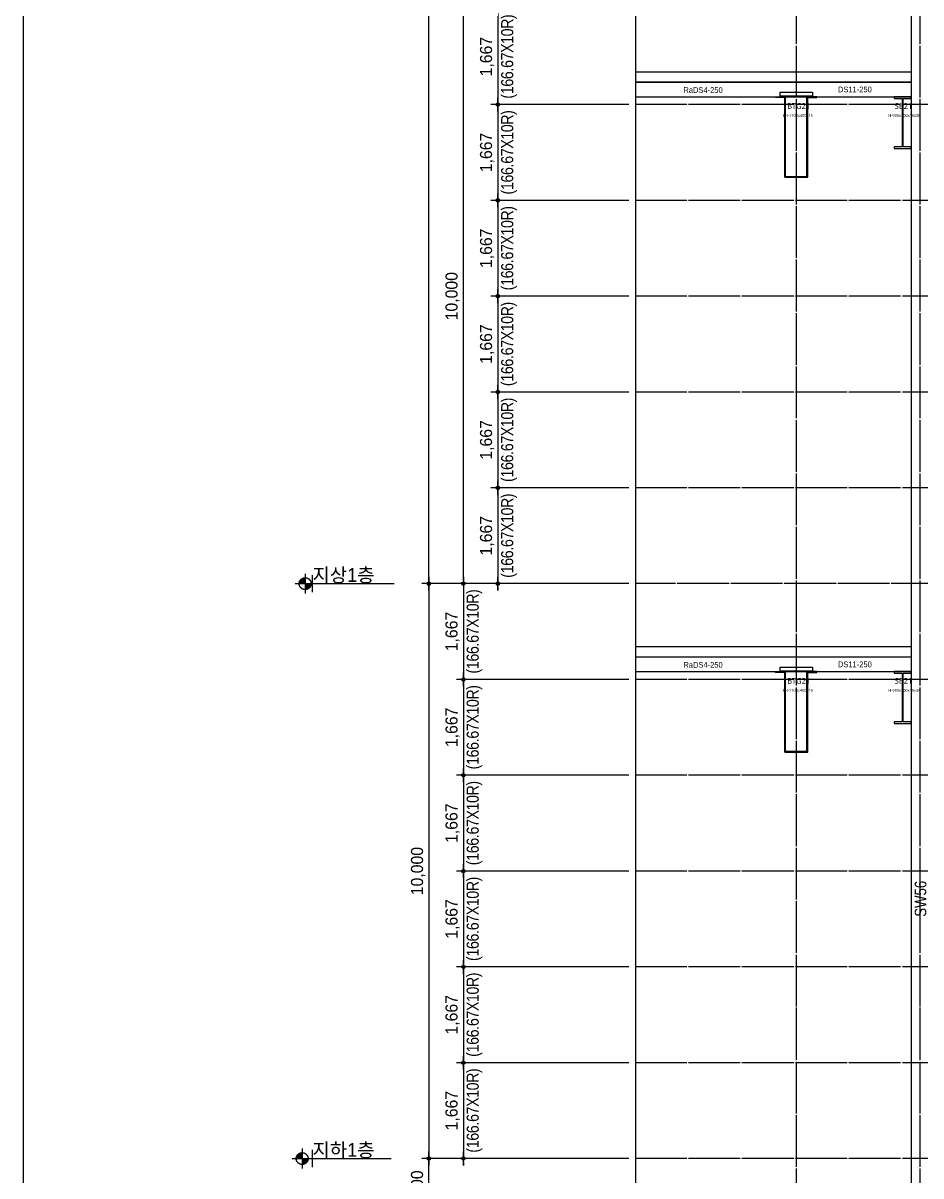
# Model space of a CAD drawing. Header units: millimetres. Extents: x 11948722 to 13111668, y -10771712 to -10232988.
# Drawn here: x 12406366 to 12421978, y -10576251 to -10556197 of the extents above; entities that cross this region are included whole.
import ezdxf
from ezdxf.enums import TextEntityAlignment as Align

# ---------------------------------------------------------------- set-up
doc = ezdxf.new("R2010")
doc.units = ezdxf.units.MM
doc.header["$LTSCALE"] = 150
doc.header["$MEASUREMENT"] = 0
for name, pattern in [('CEN', [6.2, 6, -0.1, 0, -0.1]), ('X_PLAN_1F$0$CEN', [62, 60, -1, 0, -1]), ('Xref-계단단면도$0$CEN', [62, 60, -1, 0, -1])]:
    doc.linetypes.add(name, pattern=pattern)
doc.layers.get('0').update_dxf_attribs({"linetype": 'CONTINUOUS'})
doc.layers.get('Defpoints').update_dxf_attribs({"color": 117, "linetype": 'CONTINUOUS'})
for name, color, linetype in [('0-Besto', 1, 'CONTINUOUS'), ('A-CON', 2, 'CONTINUOUS'), ('A-중심선', 10, 'CEN'), ('CON-C', 2, 'CONTINUOUS'), ('DIM', 7, 'CONTINUOUS'), ('ELE-06', 6, 'CONTINUOUS'), ('ELE-8', 8, 'CONTINUOUS'), ('X_PLAN_1F$0$A-중심선', 1, 'X_PLAN_1F$0$CEN'), ('Xref-계단단면도$0$3 dim0', 7, 'CONTINUOUS'), ('Xref-계단단면도$0$A-TXT-3.0', 3, 'CONTINUOUS'), ('Xref-계단단면도$0$SYM', 7, 'CONTINUOUS'), ('Xref-계단단면도$0$SYM-1', 7, 'CONTINUOUS')]:
    doc.layers.add(name, color=color, linetype=linetype)
doc.styles.add('A.NARROW', font='ARIALN.TTF')
doc.styles.add('Xref-계단단면도$0$나눔고딕 Se', font='')
doc.styles.add('Xref-계단단면도$0$돋움', font='')
doc.styles.add('나눔고딕 Se', font='NanumGothic.ttf')
doc.styles.get('Xref-계단단면도$0$나눔고딕 Se').set_extended_font_data('Dotum')
doc.styles.get('Xref-계단단면도$0$돋움').set_extended_font_data('Dotum')
doc.dimstyles.new('Xref-계단단면도$0$A1-100', dxfattribs={"dimtxt": 3, "dimasz": 1, "dimexe": 2, "dimexo": 2, "dimgap": 1, "dimtad": 1, "dimdec": 0, "dimzin": 12, "dimdsep": 46, "dimlunit": 6, "dimtxsty": 'Xref-계단단면도$0$나눔고딕 Se', "dimblk1": 'Xref-계단단면도$0$DIMDOT', "dimblk2": 'Xref-계단단면도$0$DIMDOT', "dimsah": 1, "dimcen": -1, "dimdle": 2, "dimclrd": 256, "dimclre": 256, "dimclrt": 3, "dimadec": 0, "dimazin": 0, "dimtfac": 1, "dimtdec": 0, "dimtix": 1, "dimtmove": 2, "dimatfit": 3, "dimldrblk": 'Xref-계단단면도$0$DIMDOT', "dimfxl": 1, "dimtvp": 1, "dimtolj": 1, "dimtzin": 12, "dimlwd": -1, "dimlwe": -1, "dimarcsym": 0})

# ---------------------------------------------------------------- blocks, each defined once
blk = doc.blocks.new('Xref-계단단면도$0$DIMDOT')
at = {"color": 0}
blk.add_line((-2, 0), (2, 0), dxfattribs=at)
for radius in [0.5, 0.25]:
    blk.add_circle((0, 0), radius, dxfattribs=at)
blk = doc.blocks.new('*D389')
at = {"layer": 'Defpoints', "color": 0, "ltscale": 1200}
for p in [(12413421, -10531448), (12417021, -10531448), (12417021, -10565948)]:
    blk.add_point(p, dxfattribs=at)
at = {"layer": 'Xref-계단단면도$0$3 dim0'}
for p, q in [((12416901, -10531448), (12413301, -10531448)), ((12413421, -10565888), (12413421, -10531508)), ((12416901, -10565948), (12413301, -10565948))]:
    blk.add_line(p, q, dxfattribs=at)
at = {"layer": 'Xref-계단단면도$0$3 dim0', "ltscale": 1200, "xscale": 60, "yscale": 60, "zscale": 60}
for p, rotation in [((12413421, -10531448), 90), ((12413421, -10565948), 270)]:
    blk.add_blockref('Xref-계단단면도$0$DIMDOT', p, dxfattribs=dict(at, rotation=rotation))
at = {"layer": 'Xref-계단단면도$0$3 dim0', "color": 3, "ltscale": 1200, "insert": (12413235, -10548698), "char_height": 210, "attachment_point": 5, "rotation": 90, "style": 'Xref-계단단면도$0$나눔고딕 Se'}
blk.add_mtext('\\A1;34,500', dxfattribs=at)
blk = doc.blocks.new('*D390')
at = {"layer": 'Defpoints', "color": 0, "ltscale": 1200}
for p in [(12417021, -10565948), (12413421, -10575948), (12417021, -10575948)]:
    blk.add_point(p, dxfattribs=at)
at = {"layer": 'Xref-계단단면도$0$3 dim0'}
for p, q in [((12416901, -10565948), (12413301, -10565948)), ((12413421, -10566008), (12413421, -10575888)), ((12416901, -10575948), (12413301, -10575948))]:
    blk.add_line(p, q, dxfattribs=at)
at = {"layer": 'Xref-계단단면도$0$3 dim0', "ltscale": 1200, "xscale": 60, "yscale": 60, "zscale": 60}
for p, rotation in [((12413421, -10565948), 90), ((12413421, -10575948), 270)]:
    blk.add_blockref('Xref-계단단면도$0$DIMDOT', p, dxfattribs=dict(at, rotation=rotation))
at = {"layer": 'Xref-계단단면도$0$3 dim0', "color": 3, "ltscale": 1200, "insert": (12413235, -10570948), "char_height": 210, "attachment_point": 5, "rotation": 90, "style": 'Xref-계단단면도$0$나눔고딕 Se'}
blk.add_mtext('\\A1;10,000', dxfattribs=at)
blk = doc.blocks.new('*D380')
at = {"layer": 'Defpoints', "color": 0, "ltscale": 1200}
for p in [(12417021, -10560948), (12414621, -10562615), (12417021, -10562615)]:
    blk.add_point(p, dxfattribs=at)
at = {"layer": 'Xref-계단단면도$0$3 dim0'}
for p, q in [((12416901, -10560948), (12414501, -10560948)), ((12414621, -10560888), (12414621, -10560828)), ((12414621, -10560948), (12414621, -10562615)), ((12416901, -10562615), (12414501, -10562615)), ((12414621, -10562675), (12414621, -10562735))]:
    blk.add_line(p, q, dxfattribs=at)
at = {"layer": 'Xref-계단단면도$0$3 dim0', "ltscale": 1200, "xscale": 60, "yscale": 60, "zscale": 60}
for p, rotation in [((12414621, -10560948), 270), ((12414621, -10562615), 90)]:
    blk.add_blockref('Xref-계단단면도$0$DIMDOT', p, dxfattribs=dict(at, rotation=rotation))
at = {"layer": 'Xref-계단단면도$0$3 dim0', "color": 3, "ltscale": 1200, "char_height": 210, "attachment_point": 5, "rotation": 90, "style": 'Xref-계단단면도$0$나눔고딕 Se'}
for s, insert in [('\\W0.9;\\T0.95;(166.67X10R)', (12414815, -10561781)), ('\\A1;1,667', (12414435, -10561781))]:
    blk.add_mtext(s, dxfattribs=dict(at, insert=insert))
blk = doc.blocks.new('*D368')
at = {"layer": 'Defpoints', "color": 0, "ltscale": 1200}
for p in [(12414021, -10555948), (12417021, -10555948), (12417021, -10565948)]:
    blk.add_point(p, dxfattribs=at)
at = {"layer": 'Xref-계단단면도$0$3 dim0'}
for p, q in [((12416901, -10555948), (12413901, -10555948)), ((12414021, -10565888), (12414021, -10556008)), ((12416901, -10565948), (12413901, -10565948))]:
    blk.add_line(p, q, dxfattribs=at)
at = {"layer": 'Xref-계단단면도$0$3 dim0', "ltscale": 1200, "xscale": 60, "yscale": 60, "zscale": 60}
for p, rotation in [((12414021, -10555948), 90), ((12414021, -10565948), 270)]:
    blk.add_blockref('Xref-계단단면도$0$DIMDOT', p, dxfattribs=dict(at, rotation=rotation))
at = {"layer": 'Xref-계단단면도$0$3 dim0', "color": 3, "ltscale": 1200, "insert": (12413835, -10560948), "char_height": 210, "attachment_point": 5, "rotation": 90, "style": 'Xref-계단단면도$0$나눔고딕 Se'}
blk.add_mtext('\\A1;10,000', dxfattribs=at)
blk = doc.blocks.new('*D377')
at = {"layer": 'Defpoints', "color": 0, "ltscale": 1200}
for p in [(12417021, -10555948), (12414621, -10557615), (12417021, -10557615)]:
    blk.add_point(p, dxfattribs=at)
at = {"layer": 'Xref-계단단면도$0$3 dim0'}
for p, q in [((12416901, -10555948), (12414501, -10555948)), ((12414621, -10555888), (12414621, -10555828)), ((12414621, -10555948), (12414621, -10557615)), ((12416901, -10557615), (12414501, -10557615)), ((12414621, -10557675), (12414621, -10557735))]:
    blk.add_line(p, q, dxfattribs=at)
at = {"layer": 'Xref-계단단면도$0$3 dim0', "ltscale": 1200, "xscale": 60, "yscale": 60, "zscale": 60}
for p, rotation in [((12414621, -10555948), 270), ((12414621, -10557615), 90)]:
    blk.add_blockref('Xref-계단단면도$0$DIMDOT', p, dxfattribs=dict(at, rotation=rotation))
at = {"layer": 'Xref-계단단면도$0$3 dim0', "color": 3, "ltscale": 1200, "char_height": 210, "attachment_point": 5, "rotation": 90, "style": 'Xref-계단단면도$0$나눔고딕 Se'}
for s, insert in [('\\W0.9;\\T0.95;(166.67X10R)', (12414815, -10556781)), ('\\A1;1,667', (12414435, -10556781))]:
    blk.add_mtext(s, dxfattribs=dict(at, insert=insert))
blk = doc.blocks.new('*D378')
at = {"layer": 'Defpoints', "color": 0, "ltscale": 1200}
for p in [(12417021, -10557615), (12414621, -10559281), (12417021, -10559281)]:
    blk.add_point(p, dxfattribs=at)
at = {"layer": 'Xref-계단단면도$0$3 dim0'}
for p, q in [((12414621, -10557555), (12414621, -10557495)), ((12416901, -10557615), (12414501, -10557615)), ((12414621, -10557615), (12414621, -10559281)), ((12416901, -10559281), (12414501, -10559281)), ((12414621, -10559341), (12414621, -10559401))]:
    blk.add_line(p, q, dxfattribs=at)
at = {"layer": 'Xref-계단단면도$0$3 dim0', "ltscale": 1200, "xscale": 60, "yscale": 60, "zscale": 60}
for p, rotation in [((12414621, -10557615), 270), ((12414621, -10559281), 90)]:
    blk.add_blockref('Xref-계단단면도$0$DIMDOT', p, dxfattribs=dict(at, rotation=rotation))
at = {"layer": 'Xref-계단단면도$0$3 dim0', "color": 3, "ltscale": 1200, "char_height": 210, "attachment_point": 5, "rotation": 90, "style": 'Xref-계단단면도$0$나눔고딕 Se'}
for s, insert in [('\\W0.9;\\T0.95;(166.67X10R)', (12414815, -10558448)), ('\\A1;1,667', (12414435, -10558448))]:
    blk.add_mtext(s, dxfattribs=dict(at, insert=insert))
blk = doc.blocks.new('*D379')
at = {"layer": 'Defpoints', "color": 0, "ltscale": 1200}
for p in [(12417021, -10559281), (12414621, -10560948), (12417021, -10560948)]:
    blk.add_point(p, dxfattribs=at)
at = {"layer": 'Xref-계단단면도$0$3 dim0'}
for p, q in [((12414621, -10559221), (12414621, -10559161)), ((12416901, -10559281), (12414501, -10559281)), ((12414621, -10559281), (12414621, -10560948)), ((12416901, -10560948), (12414501, -10560948)), ((12414621, -10561008), (12414621, -10561068))]:
    blk.add_line(p, q, dxfattribs=at)
at = {"layer": 'Xref-계단단면도$0$3 dim0', "ltscale": 1200, "xscale": 60, "yscale": 60, "zscale": 60}
for p, rotation in [((12414621, -10559281), 270), ((12414621, -10560948), 90)]:
    blk.add_blockref('Xref-계단단면도$0$DIMDOT', p, dxfattribs=dict(at, rotation=rotation))
at = {"layer": 'Xref-계단단면도$0$3 dim0', "color": 3, "ltscale": 1200, "char_height": 210, "attachment_point": 5, "rotation": 90, "style": 'Xref-계단단면도$0$나눔고딕 Se'}
for s, insert in [('\\W0.9;\\T0.95;(166.67X10R)', (12414815, -10560115)), ('\\A1;1,667', (12414435, -10560115))]:
    blk.add_mtext(s, dxfattribs=dict(at, insert=insert))
blk = doc.blocks.new('*D381')
at = {"layer": 'Defpoints', "color": 0, "ltscale": 1200}
for p in [(12417021, -10562615), (12414621, -10564281), (12417021, -10564281)]:
    blk.add_point(p, dxfattribs=at)
at = {"layer": 'Xref-계단단면도$0$3 dim0'}
for p, q in [((12414621, -10562555), (12414621, -10562495)), ((12416901, -10562615), (12414501, -10562615)), ((12414621, -10562615), (12414621, -10564281)), ((12416901, -10564281), (12414501, -10564281)), ((12414621, -10564341), (12414621, -10564401))]:
    blk.add_line(p, q, dxfattribs=at)
at = {"layer": 'Xref-계단단면도$0$3 dim0', "ltscale": 1200, "xscale": 60, "yscale": 60, "zscale": 60}
for p, rotation in [((12414621, -10562615), 270), ((12414621, -10564281), 90)]:
    blk.add_blockref('Xref-계단단면도$0$DIMDOT', p, dxfattribs=dict(at, rotation=rotation))
at = {"layer": 'Xref-계단단면도$0$3 dim0', "color": 3, "ltscale": 1200, "char_height": 210, "attachment_point": 5, "rotation": 90, "style": 'Xref-계단단면도$0$나눔고딕 Se'}
for s, insert in [('\\W0.9;\\T0.95;(166.67X10R)', (12414815, -10563448)), ('\\A1;1,667', (12414435, -10563448))]:
    blk.add_mtext(s, dxfattribs=dict(at, insert=insert))
blk = doc.blocks.new('*D382')
at = {"layer": 'Defpoints', "color": 0, "ltscale": 1200}
for p in [(12417021, -10564281), (12414621, -10565948), (12417021, -10565948)]:
    blk.add_point(p, dxfattribs=at)
at = {"layer": 'Xref-계단단면도$0$3 dim0'}
for p, q in [((12414621, -10564221), (12414621, -10564161)), ((12416901, -10564281), (12414501, -10564281)), ((12414621, -10564281), (12414621, -10565948)), ((12416901, -10565948), (12414501, -10565948)), ((12414621, -10566008), (12414621, -10566068))]:
    blk.add_line(p, q, dxfattribs=at)
at = {"layer": 'Xref-계단단면도$0$3 dim0', "ltscale": 1200, "xscale": 60, "yscale": 60, "zscale": 60}
for p, rotation in [((12414621, -10564281), 270), ((12414621, -10565948), 90)]:
    blk.add_blockref('Xref-계단단면도$0$DIMDOT', p, dxfattribs=dict(at, rotation=rotation))
at = {"layer": 'Xref-계단단면도$0$3 dim0', "color": 3, "ltscale": 1200, "char_height": 210, "attachment_point": 5, "rotation": 90, "style": 'Xref-계단단면도$0$나눔고딕 Se'}
for s, insert in [('\\W0.9;\\T0.95;(166.67X10R)', (12414815, -10565115)), ('\\A1;1,667', (12414435, -10565115))]:
    blk.add_mtext(s, dxfattribs=dict(at, insert=insert))
blk = doc.blocks.new('*D383')
at = {"layer": 'Defpoints', "color": 0, "ltscale": 1200}
for p in [(12417021, -10565948), (12414021, -10567615), (12417021, -10567615)]:
    blk.add_point(p, dxfattribs=at)
at = {"layer": 'Xref-계단단면도$0$3 dim0'}
for p, q in [((12416901, -10565948), (12413901, -10565948)), ((12414021, -10565888), (12414021, -10565828)), ((12414021, -10565948), (12414021, -10567615)), ((12416901, -10567615), (12413901, -10567615)), ((12414021, -10567675), (12414021, -10567735))]:
    blk.add_line(p, q, dxfattribs=at)
at = {"layer": 'Xref-계단단면도$0$3 dim0', "ltscale": 1200, "xscale": 60, "yscale": 60, "zscale": 60}
for p, rotation in [((12414021, -10565948), 270), ((12414021, -10567615), 90)]:
    blk.add_blockref('Xref-계단단면도$0$DIMDOT', p, dxfattribs=dict(at, rotation=rotation))
at = {"layer": 'Xref-계단단면도$0$3 dim0', "color": 3, "ltscale": 1200, "char_height": 210, "attachment_point": 5, "rotation": 90, "style": 'Xref-계단단면도$0$나눔고딕 Se'}
for s, insert in [('\\W0.9;\\T0.95;(166.67X10R)', (12414215, -10566781)), ('\\A1;1,667', (12413835, -10566781))]:
    blk.add_mtext(s, dxfattribs=dict(at, insert=insert))
blk = doc.blocks.new('*D384')
at = {"layer": 'Defpoints', "color": 0, "ltscale": 1200}
for p in [(12417021, -10567615), (12414021, -10569281), (12417021, -10569281)]:
    blk.add_point(p, dxfattribs=at)
at = {"layer": 'Xref-계단단면도$0$3 dim0'}
for p, q in [((12416901, -10567615), (12413901, -10567615)), ((12414021, -10567555), (12414021, -10567495)), ((12414021, -10567615), (12414021, -10569281)), ((12416901, -10569281), (12413901, -10569281)), ((12414021, -10569341), (12414021, -10569401))]:
    blk.add_line(p, q, dxfattribs=at)
at = {"layer": 'Xref-계단단면도$0$3 dim0', "ltscale": 1200, "xscale": 60, "yscale": 60, "zscale": 60}
for p, rotation in [((12414021, -10567615), 270), ((12414021, -10569281), 90)]:
    blk.add_blockref('Xref-계단단면도$0$DIMDOT', p, dxfattribs=dict(at, rotation=rotation))
at = {"layer": 'Xref-계단단면도$0$3 dim0', "color": 3, "ltscale": 1200, "char_height": 210, "attachment_point": 5, "rotation": 90, "style": 'Xref-계단단면도$0$나눔고딕 Se'}
for s, insert in [('\\W0.9;\\T0.95;(166.67X10R)', (12414215, -10568448)), ('\\A1;1,667', (12413835, -10568448))]:
    blk.add_mtext(s, dxfattribs=dict(at, insert=insert))
blk = doc.blocks.new('*D385')
at = {"layer": 'Defpoints', "color": 0, "ltscale": 1200}
for p in [(12417021, -10569281), (12414021, -10570948), (12417021, -10570948)]:
    blk.add_point(p, dxfattribs=at)
at = {"layer": 'Xref-계단단면도$0$3 dim0'}
for p, q in [((12414021, -10569221), (12414021, -10569161)), ((12416901, -10569281), (12413901, -10569281)), ((12414021, -10569281), (12414021, -10570948)), ((12416901, -10570948), (12413901, -10570948)), ((12414021, -10571008), (12414021, -10571068))]:
    blk.add_line(p, q, dxfattribs=at)
at = {"layer": 'Xref-계단단면도$0$3 dim0', "ltscale": 1200, "xscale": 60, "yscale": 60, "zscale": 60}
for p, rotation in [((12414021, -10569281), 270), ((12414021, -10570948), 90)]:
    blk.add_blockref('Xref-계단단면도$0$DIMDOT', p, dxfattribs=dict(at, rotation=rotation))
at = {"layer": 'Xref-계단단면도$0$3 dim0', "color": 3, "ltscale": 1200, "char_height": 210, "attachment_point": 5, "rotation": 90, "style": 'Xref-계단단면도$0$나눔고딕 Se'}
for s, insert in [('\\W0.9;\\T0.95;(166.67X10R)', (12414215, -10570115)), ('\\A1;1,667', (12413835, -10570115))]:
    blk.add_mtext(s, dxfattribs=dict(at, insert=insert))
blk = doc.blocks.new('*D386')
at = {"layer": 'Defpoints', "color": 0, "ltscale": 1200}
for p in [(12417021, -10570948), (12414021, -10572615), (12417021, -10572615)]:
    blk.add_point(p, dxfattribs=at)
at = {"layer": 'Xref-계단단면도$0$3 dim0'}
for p, q in [((12414021, -10570888), (12414021, -10570828)), ((12416901, -10570948), (12413901, -10570948)), ((12414021, -10570948), (12414021, -10572615)), ((12416901, -10572615), (12413901, -10572615)), ((12414021, -10572675), (12414021, -10572735))]:
    blk.add_line(p, q, dxfattribs=at)
at = {"layer": 'Xref-계단단면도$0$3 dim0', "ltscale": 1200, "xscale": 60, "yscale": 60, "zscale": 60}
for p, rotation in [((12414021, -10570948), 270), ((12414021, -10572615), 90)]:
    blk.add_blockref('Xref-계단단면도$0$DIMDOT', p, dxfattribs=dict(at, rotation=rotation))
at = {"layer": 'Xref-계단단면도$0$3 dim0', "color": 3, "ltscale": 1200, "char_height": 210, "attachment_point": 5, "rotation": 90, "style": 'Xref-계단단면도$0$나눔고딕 Se'}
for s, insert in [('\\W0.9;\\T0.95;(166.67X10R)', (12414215, -10571781)), ('\\A1;1,667', (12413835, -10571781))]:
    blk.add_mtext(s, dxfattribs=dict(at, insert=insert))
blk = doc.blocks.new('*D387')
at = {"layer": 'Defpoints', "color": 0, "ltscale": 1200}
for p in [(12417021, -10572615), (12414021, -10574281), (12417021, -10574281)]:
    blk.add_point(p, dxfattribs=at)
at = {"layer": 'Xref-계단단면도$0$3 dim0'}
for p, q in [((12416901, -10572615), (12413901, -10572615)), ((12414021, -10572555), (12414021, -10572495)), ((12414021, -10572615), (12414021, -10574281)), ((12416901, -10574281), (12413901, -10574281)), ((12414021, -10574341), (12414021, -10574401))]:
    blk.add_line(p, q, dxfattribs=at)
at = {"layer": 'Xref-계단단면도$0$3 dim0', "ltscale": 1200, "xscale": 60, "yscale": 60, "zscale": 60}
for p, rotation in [((12414021, -10572615), 270), ((12414021, -10574281), 90)]:
    blk.add_blockref('Xref-계단단면도$0$DIMDOT', p, dxfattribs=dict(at, rotation=rotation))
at = {"layer": 'Xref-계단단면도$0$3 dim0', "color": 3, "ltscale": 1200, "char_height": 210, "attachment_point": 5, "rotation": 90, "style": 'Xref-계단단면도$0$나눔고딕 Se'}
for s, insert in [('\\W0.9;\\T0.95;(166.67X10R)', (12414215, -10573448)), ('\\A1;1,667', (12413835, -10573448))]:
    blk.add_mtext(s, dxfattribs=dict(at, insert=insert))
blk = doc.blocks.new('*D388')
at = {"layer": 'Defpoints', "color": 0, "ltscale": 1200}
for p in [(12417021, -10574281), (12414021, -10575948), (12417021, -10575948)]:
    blk.add_point(p, dxfattribs=at)
at = {"layer": 'Xref-계단단면도$0$3 dim0'}
for p, q in [((12414021, -10574221), (12414021, -10574161)), ((12416901, -10574281), (12413901, -10574281)), ((12414021, -10574281), (12414021, -10575948)), ((12416901, -10575948), (12413901, -10575948)), ((12414021, -10576008), (12414021, -10576068))]:
    blk.add_line(p, q, dxfattribs=at)
at = {"layer": 'Xref-계단단면도$0$3 dim0', "ltscale": 1200, "xscale": 60, "yscale": 60, "zscale": 60}
for p, rotation in [((12414021, -10574281), 270), ((12414021, -10575948), 90)]:
    blk.add_blockref('Xref-계단단면도$0$DIMDOT', p, dxfattribs=dict(at, rotation=rotation))
at = {"layer": 'Xref-계단단면도$0$3 dim0', "color": 3, "ltscale": 1200, "char_height": 210, "attachment_point": 5, "rotation": 90, "style": 'Xref-계단단면도$0$나눔고딕 Se'}
for s, insert in [('\\W0.9;\\T0.95;(166.67X10R)', (12414215, -10575115)), ('\\A1;1,667', (12413835, -10575115))]:
    blk.add_mtext(s, dxfattribs=dict(at, insert=insert))
blk = doc.blocks.new('A$C62D91658')
at = {"layer": '0-Besto', "color": 2}
for p, q in [((-359, -25), (-359, -10)), ((-200, -25), (-359, -25)), ((-200, -1410), (-200, -25)), ((-185, -1395), (-185, -10)), ((185, -1395), (185, -10)), ((200, -1410), (200, -25)), ((200, -25), (359, -25)), ((359, -25), (359, -10)), ((-185, -1395), (185, -1395)), ((-200, -1410), (200, -1410))]:
    blk.add_line(p, q, dxfattribs=at)
at = {"layer": '0-Besto'}
for p, q in [((-359, -10), (-188, -10)), ((-159, -10), (-279, -10)), ((159, -10), (279, -10)), ((359, -10), (188, -10))]:
    blk.add_line(p, q, dxfattribs=at)
at = {"layer": 'DIM', "color": 2}
for p, q in [((-279, -10), (-279, 70)), ((-279, 70), (279, 70)), ((279, 0), (-279, 0)), ((279, 70), (279, -10)), ((279, -10), (-279, -10))]:
    blk.add_line(p, q, dxfattribs=at)
at = {"layer": 'Defpoints', "style": '나눔고딕 Se'}
for s, height, p in [('BTG21', 100, (242, -171)), ('BH-1100x400x15', 50, (287, -335))]:
    blk.add_text(s, height=height, dxfattribs=at).set_placement(p, align=Align.MIDDLE_RIGHT)
blk = doc.blocks.new('A$C631E516C')
at = {"layer": 'A-CON', "ltscale": 3}
blk.add_lwpolyline([(-150, 0), (-150, -28), (-8, -28), (-8, -872), (-150, -872), (-150, -900), (150, -900), (150, -872), (8, -872), (8, -28), (150, -28), (150, 0), (-150, 0)], close=True, dxfattribs=at)
at = {"layer": 'Defpoints', "style": '나눔고딕 Se'}
for s, height, p in [('SB21', 100, (167, -162)), ('H-900x300x16x28', 50, (308, -326))]:
    blk.add_text(s, height=height, dxfattribs=at).set_placement(p, align=Align.MIDDLE_RIGHT)
blk = doc.blocks.new('*D1309')
at = {"layer": 'Defpoints', "color": 0, "ltscale": 1200}
for p in [(12413421, -10575948), (12417021, -10575948), (12417021, -10577048)]:
    blk.add_point(p, dxfattribs=at)
at = {"layer": 'Xref-계단단면도$0$3 dim0'}
for p, q in [((12416901, -10575948), (12413301, -10575948)), ((12413421, -10576988), (12413421, -10576008)), ((12416901, -10577048), (12413301, -10577048))]:
    blk.add_line(p, q, dxfattribs=at)
at = {"layer": 'Xref-계단단면도$0$3 dim0', "ltscale": 1200, "xscale": 60, "yscale": 60, "zscale": 60}
for p, rotation in [((12413421, -10575948), 90), ((12413421, -10577048), 270)]:
    blk.add_blockref('Xref-계단단면도$0$DIMDOT', p, dxfattribs=dict(at, rotation=rotation))
at = {"layer": 'Xref-계단단면도$0$3 dim0', "color": 3, "ltscale": 1200, "insert": (12413235, -10576498), "char_height": 210, "attachment_point": 5, "rotation": 90, "style": 'Xref-계단단면도$0$나눔고딕 Se'}
blk.add_mtext('\\A1;1,100', dxfattribs=at)

msp = doc.modelspace()

# ---------------------------------------------------------------- hatches: boundary and pattern name
at = {"layer": 'Xref-계단단면도$0$SYM', "linetype": 'Xref-계단단면도$0$CEN'}
h = msp.add_hatch(color=7, dxfattribs=at)
h.paths.add_polyline_path([(12411373.9, -10565948.2), (12411270.7, -10565948.2), (12411270.7, -10566051.4, 0.4142136)])
h.paths.add_polyline_path([(12411270.7, -10565844.9, 0.4142136), (12411167.5, -10565948.2), (12411270.7, -10565948.2)])
h = msp.add_hatch(color=7, dxfattribs=at)
h.paths.add_polyline_path([(12411321.9, -10575948.2), (12411218.6, -10575948.2), (12411218.6, -10576051.4, 0.4142136)])
h.paths.add_polyline_path([(12411218.6, -10575844.9, 0.4142136), (12411115.4, -10575948.2), (12411218.6, -10575948.2)])

# ---------------------------------------------------------------- linework, layer by layer
at = {"layer": 'A-중심선'}
for p, q in [((12419810.5, -10530548.2), (12419810.5, -10579256.2)), ((12421960.5, -10530548.2), (12421960.5, -10579256.2)), ((12434646.5, -10557614.8), (12417020.5, -10557614.8)), ((12434646.5, -10559281.5), (12417020.5, -10559281.5)), ((12434646.5, -10560948.2), (12417020.5, -10560948.2)), ((12434646.5, -10562614.8), (12417020.5, -10562614.8)), ((12434646.5, -10564281.5), (12417020.5, -10564281.5)), ((12438173.2, -10565948.2), (12417020.5, -10565948.2)), ((12434646.5, -10567614.8), (12417020.5, -10567614.8)), ((12434646.5, -10569281.5), (12417020.5, -10569281.5)), ((12434646.5, -10570948.2), (12417020.5, -10570948.2)), ((12434646.5, -10572614.8), (12417020.5, -10572614.8)), ((12434646.5, -10574281.5), (12417020.5, -10574281.5)), ((12434646.5, -10575948.2), (12417020.5, -10575948.2))]:
    msp.add_line(p, q, dxfattribs=at)
at = {"layer": 'CON-C', "ltscale": 1200}
msp.add_line((12421810.5, -10536448.2), (12421810.5, -10577228.2), dxfattribs=at)
at = {"layer": 'CON-C', "ltscale": 1200, "flags": 128}
for points in [[(12421810.5, -10557228.2), (12417020.5, -10557228.2)], [(12417020.5, -10557478.2), (12421810.5, -10557478.2)], [(12421810.5, -10567228.2), (12417020.5, -10567228.2)], [(12417020.5, -10567478.2), (12421810.5, -10567478.2)]]:
    msp.add_lwpolyline(points, dxfattribs=at)
at = {"layer": 'Defpoints'}
for p, q in [((12411398.6, -10566098.2), (12411398.6, -10565798.2)), ((12411398.6, -10566098.2), (12411398.6, -10565798.2)), ((12411398.6, -10566098.2), (12411398.6, -10565798.2)), ((12411398.6, -10576098.2), (12411398.6, -10575798.2)), ((12411398.6, -10576098.2), (12411398.6, -10575798.2))]:
    msp.add_line(p, q, dxfattribs=at)
at = {"layer": 'Defpoints', "ltscale": 1200}
for points in [[(12406365.7, -10580484.4), (12447315.7, -10580484.4), (12447315.7, -10525959.4), (12406365.7, -10525959.4)], [(12417020.5, -10530548.2), (12434646.5, -10530548.2), (12434646.5, -10579629.2), (12417020.5, -10579629.2)]]:
    msp.add_lwpolyline(points, close=True, dxfattribs=at)
at = {"layer": 'ELE-06'}
for p, q in [((12421810.5, -10557048.2), (12417020.5, -10557048.2)), ((12421810.5, -10567048.2), (12417020.5, -10567048.2))]:
    msp.add_line(p, q, dxfattribs=at)
at = {"layer": 'ELE-8', "ltscale": 300}
for p, q in [((12417020.5, -10557218.2), (12421810.5, -10557218.2)), ((12417020.5, -10567218.2), (12421810.5, -10567218.2))]:
    msp.add_line(p, q, dxfattribs=at)
at = {"layer": 'Xref-계단단면도$0$SYM', "color": 7, "linetype": 'Xref-계단단면도$0$CEN'}
for p, q in [((12411270.7, -10565776.1), (12411270.7, -10566120.2)), ((12411098.6, -10565948.2), (12411442.7, -10565948.2)), ((12411218.6, -10575776.1), (12411218.6, -10576120.2)), ((12411046.6, -10575948.2), (12411390.7, -10575948.2))]:
    msp.add_line(p, q, dxfattribs=at)
for centre in [(12411270.7, -10565948.2), (12411218.6, -10575948.2)]:
    msp.add_circle(centre, 103.2, dxfattribs=at)
at = {"layer": 'Xref-계단단면도$0$SYM-1', "color": 7}
for p, q in [((12411098.6, -10565948.2), (12412820.5, -10565948.2)), ((12411046.6, -10575948.2), (12412768.5, -10575948.2))]:
    msp.add_line(p, q, dxfattribs=at)

# ---------------------------------------------------------------- block references
at = {"layer": 'X_PLAN_1F$0$A-중심선', "ltscale": 1200}
for name, p in [('A$C62D91658', (12419810.5, -10557468.6)), ('A$C631E516C', (12421660.5, -10557478.2)), ('A$C62D91658', (12419810.5, -10567468.6)), ('A$C631E516C', (12421660.5, -10567478.2))]:
    msp.add_blockref(name, p, dxfattribs=at)

# ---------------------------------------------------------------- texts
at = {"layer": 'Defpoints', "style": 'Xref-계단단면도$0$돋움'}
for s, p in [('RaDS4-250', (12417847.2, -10557361.2)), ('DS11-250', (12420534.5, -10557351.9)), ('RaDS4-250', (12417847.2, -10567361.2)), ('DS11-250', (12420534.5, -10567351.9))]:
    msp.add_text(s, height=100, dxfattribs=at).set_placement(p, align=Align.MIDDLE_LEFT)
at = {"layer": 'Defpoints', "style": 'A.NARROW'}
msp.add_text('SW56', height=200, rotation=90, dxfattribs=at).set_placement((12421970.7, -10571741.5), align=Align.MIDDLE_LEFT)
at = {"layer": 'Xref-계단단면도$0$A-TXT-3.0', "style": 'Xref-계단단면도$0$돋움'}
for s, p in [('지상1층', (12411398.6, -10565798.2)), ('지하1층', (12411398.6, -10575798.2))]:
    msp.add_text(s, height=240, dxfattribs=at).set_placement(p, align=Align.MIDDLE_LEFT)

# ---------------------------------------------------------------- dimensions: what is measured, and where the dimension line sits
at = {"layer": 'Xref-계단단면도$0$3 dim0'}
for base, p1, p2, angle, picture, middle in [((12413420.5, -10531448.2), (12417020.5, -10565948.2), (12417020.5, -10531448.2), 90, '*D389', (12413235.1, -10548698.2)), ((12414020.5, -10555948.2), (12417020.5, -10565948.2), (12417020.5, -10555948.2), 270, '*D368', (12413835.1, -10560948.2)), ((12413420.5, -10575948.2), (12417020.5, -10565948.2), (12417020.5, -10575948.2), 270, '*D390', (12413235.1, -10570948.2)), ((12413420.5, -10575948.2), (12417020.5, -10577048.2), (12417020.5, -10575948.2), 90, '*D1309', (12413235.1, -10576498.2))]:
    dim = msp.add_linear_dim(base=base, p1=p1, p2=p2, angle=angle, dimstyle='Xref-계단단면도$0$A1-100', override={"dimscale": 60, "dimtxt": 3.5}, dxfattribs=at)
    dim.commit()
    dim.dimension.update_dxf_attribs({"geometry": picture, "text_midpoint": middle})
for base, p1, p2, picture, middle in [((12414620.5, -10557614.8), (12417020.5, -10555948.2), (12417020.5, -10557614.8), '*D377', (12414620.5, -10556781.5)), ((12414620.5, -10559281.5), (12417020.5, -10557614.8), (12417020.5, -10559281.5), '*D378', (12414620.5, -10558448.2)), ((12414620.5, -10560948.2), (12417020.5, -10559281.5), (12417020.5, -10560948.2), '*D379', (12414620.5, -10560114.8)), ((12414620.5, -10562614.8), (12417020.5, -10560948.2), (12417020.5, -10562614.8), '*D380', (12414620.5, -10561781.5)), ((12414620.5, -10564281.5), (12417020.5, -10562614.8), (12417020.5, -10564281.5), '*D381', (12414620.5, -10563448.2)), ((12414620.5, -10565948.2), (12417020.5, -10564281.5), (12417020.5, -10565948.2), '*D382', (12414620.5, -10565114.8)), ((12414020.5, -10567614.8), (12417020.5, -10565948.2), (12417020.5, -10567614.8), '*D383', (12414020.5, -10566781.5)), ((12414020.5, -10569281.5), (12417020.5, -10567614.8), (12417020.5, -10569281.5), '*D384', (12414020.5, -10568448.2)), ((12414020.5, -10570948.2), (12417020.5, -10569281.5), (12417020.5, -10570948.2), '*D385', (12414020.5, -10570114.8)), ((12414020.5, -10572614.8), (12417020.5, -10570948.2), (12417020.5, -10572614.8), '*D386', (12414020.5, -10571781.5)), ((12414020.5, -10574281.5), (12417020.5, -10572614.8), (12417020.5, -10574281.5), '*D387', (12414020.5, -10573448.2)), ((12414020.5, -10575948.2), (12417020.5, -10574281.5), (12417020.5, -10575948.2), '*D388', (12414020.5, -10575114.8))]:
    dim = msp.add_linear_dim(base=base, p1=p1, p2=p2, angle=270, text='<>\\X\\W0.9;\\T0.95;(166.67X10R)', dimstyle='Xref-계단단면도$0$A1-100', override={"dimscale": 60, "dimtxt": 3.5, "dimtxsty": 'Xref-계단단면도$0$나눔고딕 Se', "dimblk1": 'Xref-계단단면도$0$DIMDOT', "dimblk2": 'Xref-계단단면도$0$DIMDOT'}, dxfattribs=at)
    dim.commit()
    dim.dimension.update_dxf_attribs({"geometry": picture, "text_midpoint": middle})

doc.saveas('drawing.dxf')
